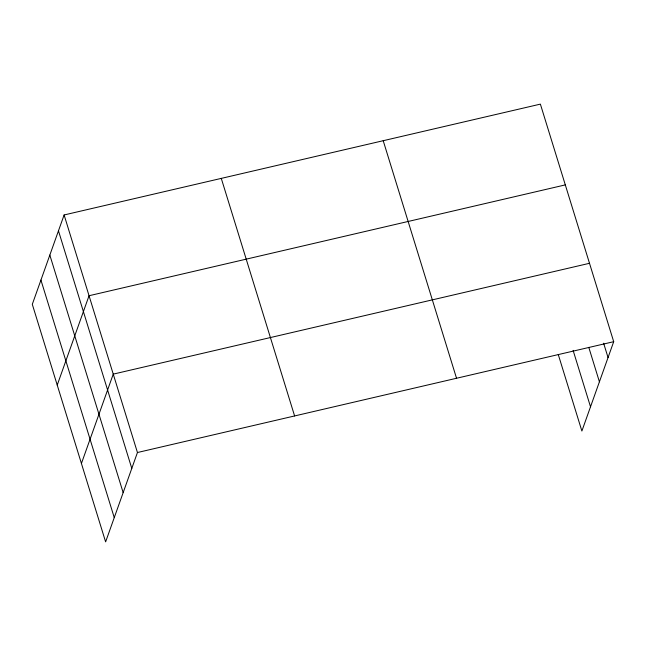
<?xml version="1.0" encoding="UTF-8"?>
<svg xmlns="http://www.w3.org/2000/svg" width="646" height="646" viewBox="0 0 646 646"><rect width="100%" height="100%" fill="white"/><g stroke="black" fill="none" stroke-linecap="round" stroke-linejoin="round"><path stroke-width="0.97" d="M64.115 214.965L32.3 304.314L105.621 541.873L137.445 452.523L64.115 214.965L540.379 104.127L613.7 341.686L581.885 431.035L558.273 354.557M57.228 385.089L89.043 295.731L565.307 184.893M81.428 463.481L113.244 374.131L589.499 263.293M137.445 452.523L613.7 341.686M603.622 343.212L608.048 357.553M588.797 347.387L599.415 381.802M573.107 350.382L590.517 406.786M383.207 140.699L456.536 378.265M221.279 178.385L294.608 415.951M58.471 230.824L131.792 468.39M49.831 255.073L123.16 492.64M40.932 280.065L114.261 517.624"/></g></svg>
